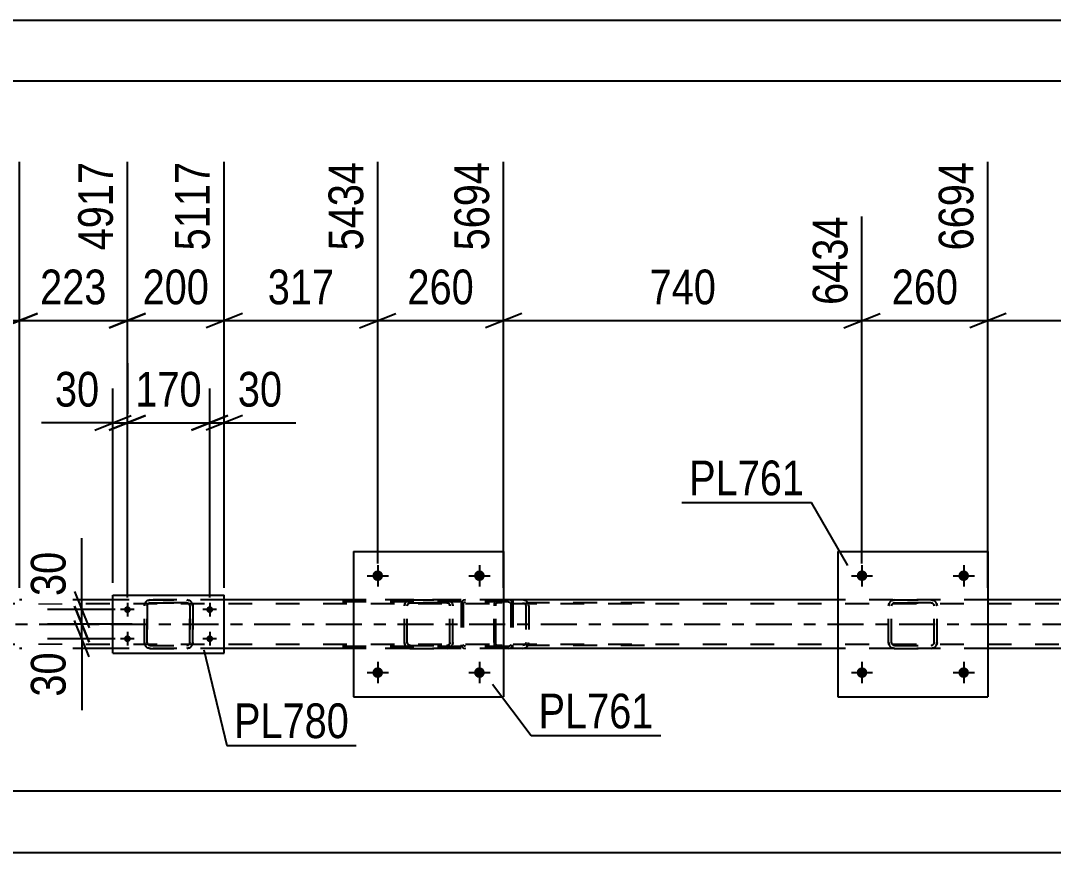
# Model space of a CAD drawing. Header units: millimetres. Extents: x 0 to 841, y 0 to 594.
# Drawn here: x 264.3 to 349.6, y 525.3 to 594 of the extents above; entities that cross this region are included whole.
import ezdxf

# ---------------------------------------------------------------- set-up
doc = ezdxf.new("R2010")
doc.units = ezdxf.units.MM
doc.linetypes.add('DXK_LINE_DOT2', pattern=[3.9198, 1.9599, -1.9599])
doc.linetypes.add('DXK_LINE_DOT3', pattern=[5.9187, 2.979, -0.9799, 0.9799, -0.9799])
doc.styles.add('Arial Narrow', font='ARIALN.TTF', dxfattribs={"height": 0.2})

# ---------------------------------------------------------------- blocks, each defined once
blk = doc.blocks.new('Unknown-814553284-1133')
at = {"color": 5, "linetype": 'Continuous'}
for p, q in [((841, 594), (0, 594)), ((836, 589), (5, 589))]:
    blk.add_line(p, q, dxfattribs=at)
blk = doc.blocks.new('Part-814553284-2963 - 2913')
at = {"color": 2, "linetype": 'Continuous'}
for p, q in [((271.882, 546.157), (264.158, 546.157)), ((291.759, 546.157), (281.082, 546.157)), ((331.756, 546.157), (304.159, 546.157)), ((371.756, 546.157), (344.156, 546.157)), ((271.882, 542.157), (264.158, 542.157)), ((291.759, 542.157), (281.082, 542.157)), ((331.756, 542.157), (304.159, 542.157)), ((371.756, 542.157), (344.156, 542.157))]:
    blk.add_line(p, q, dxfattribs=at)
at = {"color": 7, "linetype": 'DXK_LINE_DOT2'}
for p, q in [((281.082, 546.157), (271.882, 546.157)), ((304.159, 546.157), (291.759, 546.157)), ((344.156, 546.157), (331.756, 546.157)), ((753.757, 545.837), (76.404, 545.837)), ((753.757, 542.477), (76.404, 542.477)), ((281.082, 542.157), (271.882, 542.157)), ((304.159, 542.157), (291.759, 542.157)), ((344.156, 542.157), (331.756, 542.157))]:
    blk.add_line(p, q, dxfattribs=at)
at = {"color": 7, "linetype": 'DXK_LINE_DOT3'}
blk.add_line((76.404, 544.157), (753.757, 544.157), dxfattribs=at)
blk = doc.blocks.new('Bolt-814553284-2993 - 2913')
at = {"linetype": 'Continuous'}
for points in [[(294.199, 548.157, -1), (293.319, 548.157, -1)], [(302.599, 548.157, -1), (301.719, 548.157, -1)]]:
    blk.add_hatch(color=1, dxfattribs=at).paths.add_polyline_path(points)
at = {"color": 1, "linetype": 'Continuous'}
for p, q in [((293.759, 549.037), (293.759, 547.277)), ((302.159, 549.037), (302.159, 547.277)), ((292.879, 548.157), (294.639, 548.157)), ((301.279, 548.157), (303.039, 548.157))]:
    blk.add_line(p, q, dxfattribs=at)
blk = doc.blocks.new('Bolt-814553284-2994 - 2913')
at = {"linetype": 'Continuous'}
for points in [[(294.199, 540.157, -1), (293.319, 540.157, -1)], [(302.599, 540.157, -1), (301.719, 540.157, -1)]]:
    blk.add_hatch(color=1, dxfattribs=at).paths.add_polyline_path(points)
at = {"color": 1, "linetype": 'Continuous'}
for p, q in [((293.759, 541.037), (293.759, 539.277)), ((302.159, 541.037), (302.159, 539.277)), ((292.879, 540.157), (294.639, 540.157)), ((301.279, 540.157), (303.039, 540.157))]:
    blk.add_line(p, q, dxfattribs=at)
blk = doc.blocks.new('Part-814553284-3155 - 2913')
at = {"color": 7, "linetype": 'DXK_LINE_DOT2'}
for p, q in [((336.252, 546.121), (336.436, 546.157)), ((336.436, 546.156), (336.252, 546.12)), ((336.344, 545.899), (336.266, 545.847)), ((336.266, 545.846), (336.344, 545.898)), ((336.436, 545.917), (336.344, 545.899)), ((336.344, 545.898), (336.436, 545.916)), ((336.436, 546.156), (336.436, 546.157)), ((336.436, 546.157), (339.476, 546.157)), ((336.436, 546.156), (339.476, 546.156)), ((336.436, 545.916), (336.436, 545.917)), ((339.476, 545.917), (336.436, 545.917)), ((336.436, 545.916), (339.476, 545.916)), ((339.476, 546.156), (339.476, 546.157)), ((339.476, 546.157), (339.66, 546.121)), ((339.66, 546.12), (339.476, 546.156)), ((339.476, 545.916), (339.476, 545.917)), ((339.568, 545.899), (339.476, 545.917)), ((339.476, 545.916), (339.568, 545.898)), ((339.646, 545.847), (339.568, 545.899)), ((339.568, 545.898), (339.646, 545.846)), ((335.956, 545.677), (335.993, 545.861)), ((335.993, 545.86), (335.956, 545.676)), ((335.956, 542.636), (335.956, 545.677)), ((336.214, 545.769), (336.196, 545.677)), ((336.196, 545.676), (336.214, 545.768)), ((336.196, 542.636), (336.196, 545.677)), ((336.266, 545.847), (336.214, 545.769)), ((336.214, 545.768), (336.266, 545.846)), ((339.698, 545.769), (339.646, 545.847)), ((339.646, 545.846), (339.698, 545.768)), ((339.716, 545.677), (339.698, 545.769)), ((339.698, 545.768), (339.716, 545.676)), ((339.716, 542.636), (339.716, 545.677)), ((339.919, 545.861), (339.956, 545.677)), ((339.956, 545.676), (339.919, 545.86)), ((339.956, 542.636), (339.956, 545.677)), ((335.993, 542.453), (335.956, 542.637)), ((335.956, 542.636), (335.993, 542.452)), ((336.196, 542.637), (336.214, 542.545)), ((336.214, 542.544), (336.196, 542.636)), ((336.214, 542.545), (336.266, 542.467)), ((336.266, 542.466), (336.214, 542.544)), ((336.266, 542.467), (336.344, 542.415)), ((339.568, 542.415), (339.646, 542.467)), ((339.646, 542.467), (339.698, 542.545)), ((339.698, 542.544), (339.646, 542.466)), ((339.698, 542.545), (339.716, 542.637)), ((339.716, 542.636), (339.698, 542.544)), ((339.956, 542.637), (339.919, 542.453)), ((339.919, 542.452), (339.956, 542.636)), ((336.436, 542.157), (336.252, 542.194)), ((336.252, 542.193), (336.436, 542.156)), ((336.344, 542.414), (336.266, 542.466)), ((336.344, 542.415), (336.436, 542.397)), ((336.436, 542.396), (336.344, 542.414)), ((336.436, 542.396), (336.436, 542.397)), ((336.436, 542.397), (339.476, 542.397)), ((336.436, 542.396), (339.476, 542.396)), ((336.436, 542.156), (336.436, 542.157)), ((336.436, 542.157), (339.476, 542.157)), ((336.436, 542.156), (339.476, 542.156)), ((339.476, 542.397), (339.568, 542.415)), ((339.568, 542.414), (339.476, 542.396)), ((339.476, 542.396), (339.476, 542.397)), ((339.66, 542.194), (339.476, 542.157)), ((339.476, 542.156), (339.66, 542.193)), ((339.476, 542.156), (339.476, 542.157)), ((339.646, 542.466), (339.568, 542.414))]:
    blk.add_line(p, q, dxfattribs=at)
for centre, start, end in [((336.436, 545.677), 112.5, 157.5), ((336.436, 545.676), 112.5, 157.5), ((339.476, 545.677), 22.5, 67.5), ((339.476, 545.676), 22.5, 67.5), ((336.436, 542.637), 202.5, 247.5), ((336.436, 542.636), 202.5, 247.5), ((339.476, 542.637), 292.5, 337.5), ((339.476, 542.636), 292.5, 337.5)]:
    blk.add_arc(centre, 0.48, start, end, dxfattribs=at)
blk = doc.blocks.new('Part-814553284-3042 - 2913')
at = {"color": 2, "linetype": 'Continuous'}
for p, q in [((291.759, 550.156), (291.759, 538.156)), ((291.759, 550.156), (304.159, 550.156)), ((304.159, 550.156), (304.159, 538.156)), ((291.759, 538.156), (304.159, 538.156))]:
    blk.add_line(p, q, dxfattribs=at)
blk = doc.blocks.new('Part-814553284-3043 - 2913')
at = {"color": 7, "linetype": 'DXK_LINE_DOT2'}
for p, q in [((296.255, 546.121), (296.439, 546.157)), ((296.439, 546.156), (296.255, 546.12)), ((296.347, 545.899), (296.269, 545.847)), ((296.269, 545.846), (296.347, 545.898)), ((296.439, 545.917), (296.347, 545.899)), ((296.347, 545.898), (296.439, 545.916)), ((296.439, 546.156), (296.439, 546.157)), ((296.439, 546.157), (299.479, 546.157)), ((296.439, 546.156), (299.479, 546.156)), ((296.439, 545.916), (296.439, 545.917)), ((299.479, 545.917), (296.439, 545.917)), ((296.439, 545.916), (299.479, 545.916)), ((299.479, 546.156), (299.479, 546.157)), ((299.479, 546.157), (299.663, 546.121)), ((299.663, 546.12), (299.479, 546.156)), ((299.479, 545.916), (299.479, 545.917)), ((299.571, 545.899), (299.479, 545.917)), ((299.479, 545.916), (299.571, 545.898)), ((299.649, 545.847), (299.571, 545.899)), ((299.571, 545.898), (299.649, 545.846)), ((295.959, 545.677), (295.995, 545.861)), ((295.995, 545.86), (295.959, 545.676)), ((295.959, 542.636), (295.959, 545.677)), ((296.217, 545.769), (296.199, 545.677)), ((296.199, 545.676), (296.217, 545.768)), ((296.199, 542.636), (296.199, 545.677)), ((296.269, 545.847), (296.217, 545.769)), ((296.217, 545.768), (296.269, 545.846)), ((299.701, 545.769), (299.649, 545.847)), ((299.649, 545.846), (299.701, 545.768)), ((299.719, 545.677), (299.701, 545.769)), ((299.701, 545.768), (299.719, 545.676)), ((299.719, 542.636), (299.719, 545.677)), ((299.922, 545.861), (299.959, 545.677)), ((299.959, 545.676), (299.922, 545.86)), ((299.959, 542.636), (299.959, 545.677)), ((295.995, 542.453), (295.959, 542.637)), ((295.959, 542.636), (295.995, 542.452)), ((296.199, 542.637), (296.217, 542.545)), ((296.217, 542.544), (296.199, 542.636)), ((296.217, 542.545), (296.269, 542.467)), ((296.269, 542.466), (296.217, 542.544)), ((296.269, 542.467), (296.347, 542.415)), ((299.571, 542.415), (299.649, 542.467)), ((299.649, 542.467), (299.701, 542.545)), ((299.701, 542.544), (299.649, 542.466)), ((299.701, 542.545), (299.719, 542.637)), ((299.719, 542.636), (299.701, 542.544)), ((299.959, 542.637), (299.922, 542.453)), ((299.922, 542.452), (299.959, 542.636)), ((296.439, 542.157), (296.255, 542.194)), ((296.255, 542.193), (296.439, 542.156)), ((296.347, 542.414), (296.269, 542.466)), ((296.347, 542.415), (296.439, 542.397)), ((296.439, 542.396), (296.347, 542.414)), ((296.439, 542.396), (296.439, 542.397)), ((296.439, 542.397), (299.479, 542.397)), ((296.439, 542.396), (299.479, 542.396)), ((296.439, 542.156), (296.439, 542.157)), ((296.439, 542.157), (299.479, 542.157)), ((296.439, 542.156), (299.479, 542.156)), ((299.479, 542.397), (299.571, 542.415)), ((299.571, 542.414), (299.479, 542.396)), ((299.479, 542.396), (299.479, 542.397)), ((299.663, 542.194), (299.479, 542.157)), ((299.479, 542.156), (299.663, 542.193)), ((299.479, 542.156), (299.479, 542.157)), ((299.649, 542.466), (299.571, 542.414))]:
    blk.add_line(p, q, dxfattribs=at)
at = {"color": 7, "linetype": 'DXK_LINE_DOT3'}
blk.add_line((297.959, 544.155), (297.959, 544.158), dxfattribs=at)
at = {"color": 7, "linetype": 'DXK_LINE_DOT2'}
for centre, start, end in [((296.439, 545.677), 112.5, 157.5), ((296.439, 545.676), 112.5, 157.5), ((299.479, 545.677), 22.5, 67.5), ((299.479, 545.676), 22.5, 67.5), ((296.439, 542.637), 202.5, 247.5), ((296.439, 542.636), 202.5, 247.5), ((299.479, 542.637), 292.5, 337.5), ((299.479, 542.636), 292.5, 337.5)]:
    blk.add_arc(centre, 0.48, start, end, dxfattribs=at)
blk = doc.blocks.new('Part-814553284-3115 - 2913')
at = {"color": 7, "linetype": 'DXK_LINE_DOT2'}
for p, q in [((303.445, 546.017), (303.386, 545.861)), ((303.533, 546.121), (303.445, 546.017)), ((303.636, 546.157), (303.533, 546.121)), ((303.541, 545.847), (303.585, 545.899)), ((303.585, 545.899), (303.636, 545.917)), ((315.793, 546.157), (303.636, 546.157)), ((315.793, 545.917), (303.636, 545.917)), ((304.913, 546.157), (304.913, 545.917)), ((305.92, 546.121), (305.728, 546.157)), ((305.728, 545.917), (305.824, 545.899)), ((305.824, 545.899), (305.905, 545.847)), ((303.386, 545.861), (303.366, 545.677)), ((303.366, 542.637), (303.366, 545.677)), ((303.501, 545.677), (303.511, 545.769)), ((303.501, 542.637), (303.501, 545.677)), ((303.511, 545.769), (303.541, 545.847)), ((305.905, 545.847), (305.96, 545.769)), ((305.96, 545.769), (305.979, 545.677)), ((305.979, 545.677), (305.979, 542.637)), ((306.213, 545.762), (306.192, 545.861)), ((306.23, 545.677), (306.213, 545.762)), ((306.23, 545.677), (306.23, 542.637)), ((303.366, 542.637), (303.386, 542.453)), ((303.511, 542.545), (303.501, 542.637)), ((303.541, 542.467), (303.511, 542.545)), ((303.585, 542.415), (303.541, 542.467)), ((305.905, 542.467), (305.824, 542.415)), ((305.96, 542.545), (305.905, 542.467)), ((305.979, 542.637), (305.96, 542.545)), ((306.192, 542.453), (306.213, 542.552)), ((306.213, 542.552), (306.23, 542.637)), ((303.386, 542.453), (303.445, 542.298)), ((303.445, 542.298), (303.533, 542.194)), ((303.533, 542.194), (303.636, 542.157)), ((303.636, 542.397), (303.585, 542.415)), ((315.793, 542.397), (303.636, 542.397)), ((315.793, 542.157), (303.636, 542.157)), ((304.913, 542.157), (304.913, 542.397)), ((305.824, 542.415), (305.728, 542.397)), ((305.728, 542.157), (305.92, 542.194))]:
    blk.add_line(p, q, dxfattribs=at)
for centre, start, end in [((305.742, 545.662), 23.84941, 68.8059), ((305.742, 542.652), 291.1941, 336.15059)]:
    blk.add_arc(centre, 0.492, start, end, dxfattribs=at)
blk = doc.blocks.new('Part-814553284-3129 - 2913')
at = {"color": 7, "linetype": 'DXK_LINE_DOT2'}
for p, q in [((304.572, 546.157), (289.243, 546.157)), ((304.572, 545.997), (289.243, 545.997)), ((300.682, 545.96), (300.656, 545.837)), ((300.826, 545.837), (300.839, 545.898)), ((300.839, 545.898), (300.876, 545.95)), ((300.996, 546.157), (300.866, 546.133)), ((300.876, 545.95), (300.931, 545.985)), ((300.931, 545.985), (300.996, 545.997)), ((304.702, 546.133), (304.572, 546.157)), ((304.572, 545.997), (304.637, 545.985)), ((304.637, 545.985), (304.692, 545.95)), ((304.692, 545.95), (304.729, 545.898)), ((304.729, 545.898), (304.742, 545.837)), ((304.913, 545.837), (304.887, 545.96)), ((300.656, 545.837), (300.656, 542.477)), ((300.826, 545.837), (300.826, 542.477)), ((304.742, 545.837), (304.742, 542.477)), ((304.913, 545.837), (304.913, 542.477)), ((300.656, 542.477), (300.682, 542.355)), ((300.839, 542.416), (300.826, 542.477)), ((304.742, 542.477), (304.729, 542.416)), ((304.887, 542.355), (304.913, 542.477)), ((304.572, 542.317), (289.243, 542.317)), ((304.572, 542.157), (289.243, 542.157)), ((300.876, 542.364), (300.839, 542.416)), ((300.866, 542.181), (300.996, 542.157)), ((300.931, 542.329), (300.876, 542.364)), ((300.996, 542.317), (300.931, 542.329)), ((304.637, 542.329), (304.572, 542.317)), ((304.572, 542.157), (304.702, 542.181)), ((304.692, 542.364), (304.637, 542.329)), ((304.729, 542.416), (304.692, 542.364))]:
    blk.add_line(p, q, dxfattribs=at)
for centre, start, end in [((300.983, 545.823), 110.75832, 155.68004), ((304.585, 545.823), 24.31996, 69.24168), ((300.983, 542.491), 204.31996, 249.24168), ((304.585, 542.491), 290.75832, 335.68004)]:
    blk.add_arc(centre, 0.331, start, end, dxfattribs=at)
blk = doc.blocks.new('Part-814553284-3160 - 2913')
at = {"color": 2, "linetype": 'Continuous'}
for p, q in [((331.756, 550.156), (331.756, 538.156)), ((331.756, 550.156), (344.156, 550.156)), ((344.156, 550.156), (344.156, 538.156)), ((331.756, 538.156), (344.156, 538.156))]:
    blk.add_line(p, q, dxfattribs=at)
blk = doc.blocks.new('Bolt-814553284-3161 - 2913')
at = {"linetype": 'Continuous'}
for points in [[(334.196, 540.157, -1), (333.316, 540.157, -1)], [(342.596, 540.157, -1), (341.716, 540.157, -1)]]:
    blk.add_hatch(color=1, dxfattribs=at).paths.add_polyline_path(points)
at = {"color": 1, "linetype": 'Continuous'}
for p, q in [((333.756, 541.037), (333.756, 539.277)), ((342.156, 541.037), (342.156, 539.277)), ((332.876, 540.157), (334.636, 540.157)), ((341.276, 540.157), (343.036, 540.157))]:
    blk.add_line(p, q, dxfattribs=at)
blk = doc.blocks.new('Bolt-814553284-3162 - 2913')
at = {"linetype": 'Continuous'}
for points in [[(334.196, 548.157, -1), (333.316, 548.157, -1)], [(342.596, 548.157, -1), (341.716, 548.157, -1)]]:
    blk.add_hatch(color=1, dxfattribs=at).paths.add_polyline_path(points)
at = {"color": 1, "linetype": 'Continuous'}
for p, q in [((333.756, 549.037), (333.756, 547.277)), ((342.156, 549.037), (342.156, 547.277)), ((332.876, 548.157), (334.636, 548.157)), ((341.276, 548.157), (343.036, 548.157))]:
    blk.add_line(p, q, dxfattribs=at)
blk = doc.blocks.new('Part-814553284-3179 - 2913')
at = {"color": 7, "linetype": 'DXK_LINE_DOT2'}
for p, q in [((274.962, 546.157), (274.778, 546.121)), ((274.78, 546.121), (274.964, 546.157)), ((274.792, 545.847), (274.87, 545.899)), ((274.872, 545.899), (274.794, 545.847)), ((274.87, 545.899), (274.962, 545.917)), ((274.964, 545.917), (274.872, 545.899)), ((274.962, 546.157), (278.002, 546.157)), ((274.962, 546.157), (274.964, 546.157)), ((274.962, 545.917), (278.002, 545.917)), ((274.962, 545.917), (274.964, 545.917)), ((274.964, 546.157), (278.004, 546.157)), ((278.004, 545.917), (274.964, 545.917)), ((278.002, 546.157), (278.004, 546.157)), ((278.185, 546.121), (278.002, 546.157)), ((278.002, 545.917), (278.004, 545.917)), ((278.002, 545.917), (278.093, 545.899)), ((278.004, 546.157), (278.187, 546.121)), ((278.096, 545.899), (278.004, 545.917)), ((278.093, 545.899), (278.171, 545.847)), ((278.173, 545.847), (278.096, 545.899)), ((278.341, 546.017), (278.343, 546.017)), ((274.518, 545.861), (274.482, 545.677)), ((274.482, 542.637), (274.482, 545.677)), ((274.482, 545.677), (274.484, 545.677)), ((274.484, 545.677), (274.52, 545.861)), ((274.484, 542.637), (274.484, 545.677)), ((274.722, 545.677), (274.74, 545.769)), ((274.722, 542.637), (274.722, 545.677)), ((274.722, 545.677), (274.724, 545.677)), ((274.742, 545.769), (274.724, 545.677)), ((274.724, 545.677), (274.724, 542.637)), ((274.74, 545.769), (274.792, 545.847)), ((274.794, 545.847), (274.742, 545.769)), ((274.792, 545.847), (274.794, 545.847)), ((278.171, 545.847), (278.223, 545.769)), ((278.225, 545.769), (278.173, 545.847)), ((278.223, 545.769), (278.242, 545.677)), ((278.244, 545.677), (278.225, 545.769)), ((278.242, 542.637), (278.242, 545.677)), ((278.242, 545.677), (278.244, 545.677)), ((278.244, 545.677), (278.244, 542.637)), ((278.482, 545.677), (278.445, 545.861)), ((278.447, 545.861), (278.484, 545.677)), ((278.482, 542.637), (278.482, 545.677)), ((278.482, 545.677), (278.484, 545.677)), ((278.484, 545.677), (278.484, 542.637)), ((274.482, 542.637), (274.484, 542.637)), ((274.482, 542.637), (274.518, 542.453)), ((274.52, 542.453), (274.484, 542.637)), ((274.722, 542.637), (274.724, 542.637)), ((274.74, 542.545), (274.722, 542.637)), ((274.724, 542.637), (274.742, 542.545)), ((274.792, 542.467), (274.74, 542.545)), ((274.742, 542.545), (274.794, 542.467)), ((274.792, 542.467), (274.794, 542.467)), ((274.87, 542.415), (274.792, 542.467)), ((274.794, 542.467), (274.872, 542.415)), ((278.171, 542.467), (278.093, 542.415)), ((278.096, 542.415), (278.173, 542.467)), ((278.223, 542.545), (278.171, 542.467)), ((278.173, 542.467), (278.225, 542.545)), ((278.242, 542.637), (278.223, 542.545)), ((278.225, 542.545), (278.244, 542.637)), ((278.242, 542.637), (278.244, 542.637)), ((278.445, 542.453), (278.482, 542.637)), ((278.484, 542.637), (278.447, 542.453)), ((278.482, 542.637), (278.484, 542.637)), ((274.778, 542.194), (274.962, 542.157)), ((274.964, 542.157), (274.78, 542.194)), ((274.962, 542.397), (274.87, 542.415)), ((274.872, 542.415), (274.964, 542.397)), ((274.962, 542.397), (278.002, 542.397)), ((274.962, 542.397), (274.964, 542.397)), ((274.962, 542.157), (278.002, 542.157)), ((274.962, 542.157), (274.964, 542.157)), ((274.964, 542.397), (278.004, 542.397)), ((274.964, 542.157), (278.004, 542.157)), ((278.093, 542.415), (278.002, 542.397)), ((278.002, 542.397), (278.004, 542.397)), ((278.002, 542.157), (278.185, 542.194)), ((278.002, 542.157), (278.004, 542.157)), ((278.004, 542.397), (278.096, 542.415)), ((278.187, 542.194), (278.004, 542.157)), ((278.341, 542.298), (278.343, 542.298))]:
    blk.add_line(p, q, dxfattribs=at)
at = {"color": 7, "linetype": 'DXK_LINE_DOT3'}
blk.add_line((276.48, 544.157), (276.485, 544.157), dxfattribs=at)
at = {"color": 7, "linetype": 'DXK_LINE_DOT2'}
for centre, start, end in [((274.962, 545.677), 112.5, 157.5), ((274.964, 545.677), 112.5, 157.5), ((278.002, 545.677), 22.5, 67.5), ((278.004, 545.677), 22.5, 67.5), ((274.962, 542.637), 202.5, 247.5), ((274.964, 542.637), 202.5, 247.5), ((278.002, 542.637), 292.5, 337.5), ((278.004, 542.637), 292.5, 337.5)]:
    blk.add_arc(centre, 0.48, start, end, dxfattribs=at)
blk = doc.blocks.new('Part-814553284-3184 - 2913')
at = {"color": 2, "linetype": 'Continuous'}
for p, q in [((271.882, 541.757), (271.882, 546.557)), ((271.882, 546.557), (281.082, 546.557)), ((281.082, 541.757), (281.082, 546.557)), ((271.882, 541.757), (281.082, 541.757))]:
    blk.add_line(p, q, dxfattribs=at)
blk = doc.blocks.new('Bolt-814553284-3191 - 2913')
at = {"linetype": 'Continuous'}
for points in [[(273.082, 545.077, -1), (273.082, 545.637, -1)], [(279.882, 545.077, -1), (279.882, 545.637, -1)], [(273.082, 542.677, -1), (273.082, 543.237, -1)], [(279.882, 542.677, -1), (279.882, 543.237, -1)]]:
    blk.add_hatch(color=1, dxfattribs=at).paths.add_polyline_path(points)
at = {"color": 1, "linetype": 'Continuous'}
for p, q in [((273.082, 545.917), (273.082, 544.797)), ((279.882, 545.917), (279.882, 544.797)), ((273.642, 545.357), (272.522, 545.357)), ((280.442, 545.357), (279.322, 545.357)), ((273.082, 543.517), (273.082, 542.397)), ((279.882, 543.517), (279.882, 542.397)), ((273.642, 542.957), (272.522, 542.957)), ((280.442, 542.957), (279.322, 542.957))]:
    blk.add_line(p, q, dxfattribs=at)
blk = doc.blocks.new('StraightDimension-814553284-21560 - 2913')
at = {"color": 7, "linetype": 'Continuous'}
for p, q in [((273.082, 546.357), (273.082, 582.339)), ((281.082, 547.157), (281.082, 582.339)), ((271.582, 568.626), (274.582, 569.826)), ((282.582, 569.826), (279.582, 568.626)), ((273.082, 569.226), (281.082, 569.226))]:
    blk.add_line(p, q, dxfattribs=at)
at = {"color": 0}
blk.add_wipeout([(280.424, 569.976), (280.424, 574.176), (273.739, 574.176), (273.739, 569.976)], dxfattribs=at)
at = {"color": 3, "style": 'Arial Narrow'}
blk.add_text('200', height=2.8633, dxfattribs=at).set_placement((274.339, 570.576))
at = {"color": 0, "linetype": 'Continuous'}
blk.add_wipeout([(280.482, 582.939), (276.282, 582.939), (276.282, 574.426), (280.482, 574.426)], dxfattribs=at)
at = {"color": 3, "linetype": 'Continuous', "style": 'Arial Narrow'}
blk.add_text('5117', height=2.8633, rotation=90.00021, dxfattribs=at).set_placement((279.882, 575.026))
blk = doc.blocks.new('StraightDimension-814553284-21558 - 2913')
at = {"color": 7, "linetype": 'Continuous'}
for p, q in [((293.759, 549.157), (293.759, 582.339)), ((304.159, 547.157), (304.159, 582.339)), ((292.259, 568.626), (295.259, 569.826)), ((305.659, 569.826), (302.659, 568.626)), ((293.759, 569.226), (304.159, 569.226))]:
    blk.add_line(p, q, dxfattribs=at)
at = {"color": 0}
blk.add_wipeout([(302.301, 569.976), (302.301, 574.176), (295.617, 574.176), (295.617, 569.976)], dxfattribs=at)
at = {"color": 3, "style": 'Arial Narrow'}
blk.add_text('260', height=2.8633, dxfattribs=at).set_placement((296.217, 570.576))
at = {"color": 0, "linetype": 'Continuous'}
blk.add_wipeout([(303.559, 582.939), (299.359, 582.939), (299.359, 574.426), (303.559, 574.426)], dxfattribs=at)
at = {"color": 3, "linetype": 'Continuous', "style": 'Arial Narrow'}
blk.add_text('5694', height=2.8633, rotation=90.00021, dxfattribs=at).set_placement((302.959, 575.026))
blk = doc.blocks.new('StraightDimension-814553284-3350 - 2913')
at = {"color": 7, "linetype": 'Continuous'}
blk.add_line((76.404, 530.379), (789.209, 530.379), dxfattribs=at)
blk = doc.blocks.new('StraightDimension-814553284-3371 - 2913')
at = {"color": 7, "linetype": 'Continuous'}
blk.add_line((75.764, 525.312), (789.849, 525.312), dxfattribs=at)
blk = doc.blocks.new('StraightDimension-814553284-10926 - 2913')
at = {"color": 7, "linetype": 'Continuous'}
for p, q in [((269.326, 545.357), (269.326, 551.263)), ((269.326, 545.357), (269.326, 551.263)), ((268.726, 546.857), (269.926, 543.857)), ((272.082, 545.357), (266.476, 545.357)), ((269.926, 542.657), (268.726, 545.657)), ((269.326, 544.157), (269.326, 545.357)), ((273.482, 544.157), (266.476, 544.157))]:
    blk.add_line(p, q, dxfattribs=at)
at = {"color": 0}
blk.add_wipeout([(268.576, 550.738), (264.376, 550.738), (264.376, 545.882), (268.576, 545.882)], dxfattribs=at)
at = {"color": 3, "style": 'Arial Narrow'}
blk.add_text('30', height=2.8633, rotation=90.00021, dxfattribs=at).set_placement((267.976, 546.482))
blk = doc.blocks.new('StraightDimension-814553284-10927 - 2913')
at = {"color": 7, "linetype": 'Continuous'}
for p, q in [((268.726, 545.657), (269.926, 542.657)), ((269.926, 541.457), (268.726, 544.457)), ((273.482, 544.157), (266.476, 544.157)), ((269.326, 542.957), (269.326, 544.157)), ((272.082, 542.957), (266.476, 542.957)), ((269.326, 542.957), (269.326, 537.051)), ((269.326, 542.957), (269.326, 537.051))]:
    blk.add_line(p, q, dxfattribs=at)
at = {"color": 0}
blk.add_wipeout([(268.576, 542.432), (264.376, 542.432), (264.376, 537.576), (268.576, 537.576)], dxfattribs=at)
at = {"color": 3, "style": 'Arial Narrow'}
blk.add_text('30', height=2.8633, rotation=90.00021, dxfattribs=at).set_placement((267.976, 538.176))
blk = doc.blocks.new('StraightDimension-814553284-22578 - 2913')
at = {"color": 7, "linetype": 'Continuous'}
for p, q in [((273.082, 546.357), (273.082, 563.627)), ((279.882, 546.357), (279.882, 563.627)), ((271.582, 560.177), (274.582, 561.377)), ((281.382, 561.377), (278.382, 560.177)), ((273.082, 560.777), (279.882, 560.777))]:
    blk.add_line(p, q, dxfattribs=at)
at = {"color": 0}
blk.add_wipeout([(279.824, 561.527), (279.824, 565.727), (273.139, 565.727), (273.139, 561.527)], dxfattribs=at)
at = {"color": 3, "style": 'Arial Narrow'}
blk.add_text('170', height=2.8633, dxfattribs=at).set_placement((273.739, 562.127))
blk = doc.blocks.new('StraightDimension-814553284-21555 - 2913')
at = {"color": 7, "linetype": 'Continuous'}
for p, q in [((344.156, 547.157), (344.156, 582.339)), ((373.756, 549.157), (373.756, 577.839)), ((345.656, 569.826), (342.656, 568.626)), ((372.256, 568.626), (375.256, 569.826)), ((344.156, 569.226), (373.756, 569.226))]:
    blk.add_line(p, q, dxfattribs=at)
at = {"color": 0}
blk.add_wipeout([(362.298, 569.976), (362.298, 574.176), (355.614, 574.176), (355.614, 569.976)], dxfattribs=at)
at = {"color": 3, "style": 'Arial Narrow'}
blk.add_text('740', height=2.8633, dxfattribs=at).set_placement((356.214, 570.576))
at = {"color": 0, "linetype": 'Continuous'}
blk.add_wipeout([(373.156, 578.439), (368.956, 578.439), (368.956, 569.926), (373.156, 569.926)], dxfattribs=at)
at = {"color": 3, "linetype": 'Continuous', "style": 'Arial Narrow'}
blk.add_text('7434', height=2.8633, rotation=90.00021, dxfattribs=at).set_placement((372.556, 570.526))
blk = doc.blocks.new('StraightDimension-814553284-21556 - 2913')
at = {"color": 7, "linetype": 'Continuous'}
for p, q in [((344.156, 547.157), (344.156, 582.339)), ((333.756, 549.157), (333.756, 577.839)), ((332.256, 568.626), (335.256, 569.826)), ((345.656, 569.826), (342.656, 568.626)), ((333.756, 569.226), (344.156, 569.226))]:
    blk.add_line(p, q, dxfattribs=at)
at = {"color": 0}
blk.add_wipeout([(342.298, 569.976), (342.298, 574.176), (335.614, 574.176), (335.614, 569.976)], dxfattribs=at)
at = {"color": 3, "style": 'Arial Narrow'}
blk.add_text('260', height=2.8633, dxfattribs=at).set_placement((336.214, 570.576))
at = {"color": 0, "linetype": 'Continuous'}
blk.add_wipeout([(343.556, 582.939), (339.356, 582.939), (339.356, 574.426), (343.556, 574.426)], dxfattribs=at)
at = {"color": 3, "linetype": 'Continuous', "style": 'Arial Narrow'}
blk.add_text('6694', height=2.8633, rotation=90.00021, dxfattribs=at).set_placement((342.956, 575.026))
blk = doc.blocks.new('StraightDimension-814553284-21557 - 2913')
at = {"color": 7, "linetype": 'Continuous'}
for p, q in [((304.159, 547.157), (304.159, 582.339)), ((333.756, 549.157), (333.756, 577.839)), ((305.659, 569.826), (302.659, 568.626)), ((332.256, 568.626), (335.256, 569.826)), ((304.159, 569.226), (333.756, 569.226))]:
    blk.add_line(p, q, dxfattribs=at)
at = {"color": 0}
blk.add_wipeout([(322.3, 569.976), (322.3, 574.176), (315.615, 574.176), (315.615, 569.976)], dxfattribs=at)
at = {"color": 3, "style": 'Arial Narrow'}
blk.add_text('740', height=2.8633, dxfattribs=at).set_placement((316.215, 570.576))
at = {"color": 0, "linetype": 'Continuous'}
blk.add_wipeout([(333.156, 578.439), (328.956, 578.439), (328.956, 569.926), (333.156, 569.926)], dxfattribs=at)
at = {"color": 3, "linetype": 'Continuous', "style": 'Arial Narrow'}
blk.add_text('6434', height=2.8633, rotation=90.00021, dxfattribs=at).set_placement((332.556, 570.526))
blk = doc.blocks.new('StraightDimension-814553284-21559 - 2913')
at = {"color": 7, "linetype": 'Continuous'}
for p, q in [((281.082, 547.157), (281.082, 582.339)), ((293.759, 549.157), (293.759, 582.339)), ((282.582, 569.826), (279.582, 568.626)), ((292.259, 568.626), (295.259, 569.826)), ((281.082, 569.226), (293.759, 569.226))]:
    blk.add_line(p, q, dxfattribs=at)
at = {"color": 0}
blk.add_wipeout([(290.762, 569.976), (290.762, 574.176), (284.078, 574.176), (284.078, 569.976)], dxfattribs=at)
at = {"color": 3, "style": 'Arial Narrow'}
blk.add_text('317', height=2.8633, dxfattribs=at).set_placement((284.678, 570.576))
at = {"color": 0, "linetype": 'Continuous'}
blk.add_wipeout([(293.159, 582.939), (288.959, 582.939), (288.959, 574.426), (293.159, 574.426)], dxfattribs=at)
at = {"color": 3, "linetype": 'Continuous', "style": 'Arial Narrow'}
blk.add_text('5434', height=2.8633, rotation=90.00021, dxfattribs=at).set_placement((292.559, 575.026))
blk = doc.blocks.new('StraightDimension-814553284-21561 - 2913')
at = {"color": 7, "linetype": 'Continuous'}
for p, q in [((264.158, 547.157), (264.158, 582.339)), ((273.082, 546.357), (273.082, 582.339)), ((262.658, 568.626), (265.658, 569.826)), ((274.582, 569.826), (271.582, 568.626)), ((264.158, 569.226), (273.082, 569.226))]:
    blk.add_line(p, q, dxfattribs=at)
at = {"color": 0}
blk.add_wipeout([(271.962, 569.976), (271.962, 574.176), (265.278, 574.176), (265.278, 569.976)], dxfattribs=at)
at = {"color": 3, "style": 'Arial Narrow'}
blk.add_text('223', height=2.8633, dxfattribs=at).set_placement((265.878, 570.576))
at = {"color": 0, "linetype": 'Continuous'}
blk.add_wipeout([(272.482, 582.939), (268.282, 582.939), (268.282, 574.426), (272.482, 574.426)], dxfattribs=at)
at = {"color": 3, "linetype": 'Continuous', "style": 'Arial Narrow'}
blk.add_text('4917', height=2.8633, rotation=90.00021, dxfattribs=at).set_placement((271.882, 575.026))
blk = doc.blocks.new('StraightDimension-814553284-21562 - 2913')
at = {"color": 7, "linetype": 'Continuous'}
for p, q in [((264.158, 547.157), (264.158, 582.339)), ((253.758, 549.157), (253.758, 577.839)), ((252.258, 568.626), (255.258, 569.826)), ((265.658, 569.826), (262.658, 568.626)), ((253.758, 569.226), (264.158, 569.226))]:
    blk.add_line(p, q, dxfattribs=at)
at = {"color": 0}
blk.add_wipeout([(262.3, 569.976), (262.3, 574.176), (255.616, 574.176), (255.616, 569.976)], dxfattribs=at)
at = {"color": 3, "style": 'Arial Narrow'}
blk.add_text('260', height=2.8633, dxfattribs=at).set_placement((256.216, 570.576))
at = {"color": 0, "linetype": 'Continuous'}
blk.add_wipeout([(263.558, 582.939), (259.358, 582.939), (259.358, 574.426), (263.558, 574.426)], dxfattribs=at)
at = {"color": 3, "linetype": 'Continuous', "style": 'Arial Narrow'}
blk.add_text('4694', height=2.8633, rotation=90.00021, dxfattribs=at).set_placement((262.958, 575.026))
blk = doc.blocks.new('StraightDimension-814553284-22577 - 2913')
at = {"color": 7, "linetype": 'Continuous'}
for p, q in [((279.882, 546.357), (279.882, 563.627)), ((281.082, 547.557), (281.082, 563.627)), ((278.382, 560.177), (281.382, 561.377)), ((282.582, 561.377), (279.582, 560.177)), ((279.882, 560.777), (281.082, 560.777)), ((281.082, 560.777), (286.988, 560.777)), ((281.082, 560.777), (286.988, 560.777))]:
    blk.add_line(p, q, dxfattribs=at)
at = {"color": 0}
blk.add_wipeout([(286.463, 561.527), (286.463, 565.727), (281.607, 565.727), (281.607, 561.527)], dxfattribs=at)
at = {"color": 3, "style": 'Arial Narrow'}
blk.add_text('30', height=2.8633, dxfattribs=at).set_placement((282.207, 562.127))
blk = doc.blocks.new('StraightDimension-814553284-22579 - 2913')
at = {"color": 7, "linetype": 'Continuous'}
for p, q in [((271.882, 547.557), (271.882, 563.627)), ((273.082, 546.357), (273.082, 563.627)), ((270.382, 560.177), (273.382, 561.377)), ((274.582, 561.377), (271.582, 560.177)), ((271.882, 560.777), (265.975, 560.777)), ((271.882, 560.777), (265.975, 560.777)), ((271.882, 560.777), (273.082, 560.777))]:
    blk.add_line(p, q, dxfattribs=at)
at = {"color": 0}
blk.add_wipeout([(271.357, 561.527), (271.357, 565.727), (266.5, 565.727), (266.5, 561.527)], dxfattribs=at)
at = {"color": 3, "style": 'Arial Narrow'}
blk.add_text('30', height=2.8633, dxfattribs=at).set_placement((267.1, 562.127))
blk = doc.blocks.new('Mark-814553284-3038 - 2913')
at = {"color": 30, "linetype": 'Continuous'}
for p, q in [((303.236, 539.19), (306.442, 534.953)), ((306.442, 534.953), (317.146, 534.953))]:
    blk.add_line(p, q, dxfattribs=at)
at = {"color": 0}
blk.add_wipeout([(316.546, 535.553), (316.546, 538.553), (307.042, 538.553), (307.042, 535.553)], dxfattribs=at)
blk.add_wipeout([(316.546, 535.553), (316.546, 538.553), (307.042, 538.553), (307.042, 535.553)], dxfattribs=at)
at = {"color": 3, "style": 'Arial Narrow'}
blk.add_text('PL761', height=2.8633, dxfattribs=at).set_placement((307.042, 535.553))
blk = doc.blocks.new('Mark-814553284-3156 - 2913')
at = {"color": 30, "linetype": 'Continuous'}
for p in [(318.882, 554.203), (332.586, 549.007)]:
    blk.add_line(p, (329.586, 554.203), dxfattribs=at)
at = {"color": 0}
blk.add_wipeout([(328.986, 554.803), (328.986, 557.803), (319.482, 557.803), (319.482, 554.803)], dxfattribs=at)
blk.add_wipeout([(328.986, 554.803), (328.986, 557.803), (319.482, 557.803), (319.482, 554.803)], dxfattribs=at)
at = {"color": 3, "style": 'Arial Narrow'}
blk.add_text('PL761', height=2.8633, dxfattribs=at).set_placement((319.482, 554.803))
blk = doc.blocks.new('Mark-814553284-3180 - 2913')
at = {"color": 30, "linetype": 'Continuous'}
for p, q in [((279.4, 542.051), (281.287, 534.146)), ((281.287, 534.146), (291.991, 534.146))]:
    blk.add_line(p, q, dxfattribs=at)
at = {"color": 0}
blk.add_wipeout([(291.391, 534.746), (291.391, 537.746), (281.887, 537.746), (281.887, 534.746)], dxfattribs=at)
blk.add_wipeout([(291.391, 534.746), (291.391, 537.746), (281.887, 537.746), (281.887, 534.746)], dxfattribs=at)
at = {"color": 3, "style": 'Arial Narrow'}
blk.add_text('PL780', height=2.8633, dxfattribs=at).set_placement((281.887, 534.746))

msp = doc.modelspace()

# ---------------------------------------------------------------- block references
for name in ['Unknown-814553284-1133', 'Part-814553284-3042 - 2913', 'Part-814553284-3160 - 2913', 'Bolt-814553284-2993 - 2913', 'Bolt-814553284-3162 - 2913', 'Part-814553284-2963 - 2913', 'Part-814553284-3184 - 2913', 'Bolt-814553284-3191 - 2913', 'Part-814553284-3179 - 2913', 'Part-814553284-3129 - 2913', 'Part-814553284-3043 - 2913', 'Part-814553284-3115 - 2913', 'Part-814553284-3155 - 2913', 'Bolt-814553284-2994 - 2913', 'Bolt-814553284-3161 - 2913']:
    msp.add_blockref(name, (0, 0))

# ---------------------------------------------------------------- next in the draw order: block references
for name in ['StraightDimension-814553284-21560 - 2913', 'StraightDimension-814553284-21558 - 2913', 'StraightDimension-814553284-21555 - 2913', 'StraightDimension-814553284-3350 - 2913']:
    msp.add_blockref(name, (0, 0))

# ---------------------------------------------------------------- next in the draw order: block references
for name in ['StraightDimension-814553284-21556 - 2913', 'StraightDimension-814553284-10926 - 2913', 'StraightDimension-814553284-3371 - 2913']:
    msp.add_blockref(name, (0, 0))

# ---------------------------------------------------------------- next in the draw order: block references
for name in ['StraightDimension-814553284-21557 - 2913', 'StraightDimension-814553284-22578 - 2913', 'StraightDimension-814553284-10927 - 2913', 'Mark-814553284-3180 - 2913', 'Mark-814553284-3038 - 2913']:
    msp.add_blockref(name, (0, 0))

# ---------------------------------------------------------------- next in the draw order: block references
for name in ['StraightDimension-814553284-21561 - 2913', 'StraightDimension-814553284-21559 - 2913', 'Mark-814553284-3156 - 2913']:
    msp.add_blockref(name, (0, 0))

# ---------------------------------------------------------------- next in the draw order: block references
for name in ['StraightDimension-814553284-21562 - 2913', 'StraightDimension-814553284-22577 - 2913']:
    msp.add_blockref(name, (0, 0))

# ---------------------------------------------------------------- next in the draw order: block references
msp.add_blockref('StraightDimension-814553284-22579 - 2913', (0, 0))

doc.saveas('drawing.dxf')
